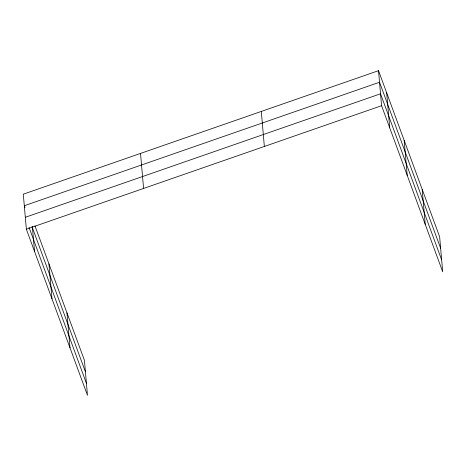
<?xml version="1.0" encoding="UTF-8"?>
<svg xmlns="http://www.w3.org/2000/svg" width="466" height="466" viewBox="0 0 466 466"><rect width="100%" height="100%" fill="white"/><g stroke="black" fill="none" stroke-linecap="round" stroke-linejoin="round"><path stroke-width="0.7" d="M378.526 70.681L381.578 105.706L442.7 271.824L439.642 236.798L378.526 70.681L23.3 194.176L26.358 229.202L87.474 395.319L84.422 360.294L34.956 225.847M25.315 217.29L380.541 93.8L441.663 259.917M26.358 229.202L381.578 105.706M440.65 248.355L379.534 82.243L24.308 205.733L25.047 207.749M31.973 226.563L85.429 371.851M29.026 227.373L86.437 383.407M422.167 189.295L425.225 224.327M404.162 140.359L407.214 175.385M386.681 92.856L389.739 127.882M261.298 111.432L264.356 146.464M140.522 153.425L143.58 188.45M66.941 312.791L69.999 347.817M48.936 263.849L51.994 298.875M32.34 226.464L34.513 251.378"/></g></svg>
